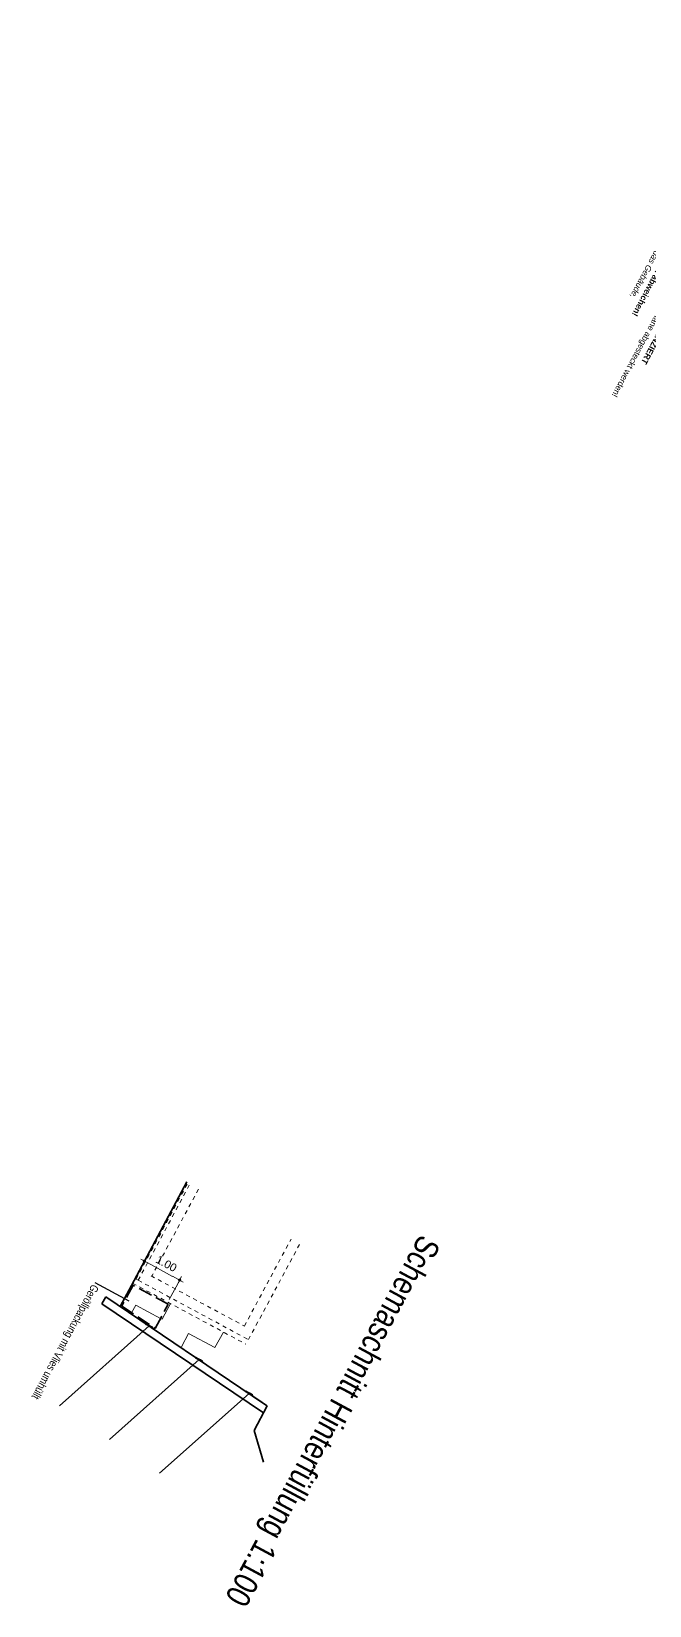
# Model space of a CAD drawing. Header units: metres. Extents: x 2711799 to 2711985, y 1236908 to 1237087.
# Drawn here: x 2711882.61 to 2711898.07, y 1237046.88 to 1237086.22 of the extents above; entities that cross this region are included whole.
import ezdxf

# ---------------------------------------------------------------- set-up
doc = ezdxf.new("R2010")
doc.units = ezdxf.units.M
doc.header["$PDMODE"] = 2
doc.header["$PDSIZE"] = -2
for name, pattern in [('ALL_S17', [0.0005, 0, -0.0005]), ('AUSGEZOGEN', [0]), ('STRICHPUNKT2_S5', [0.48, 0.35, -0.13])]:
    doc.linetypes.add(name, pattern=pattern)
for name, color, linetype, lineweight in [('XR$10$Beton Ansicht', 7, 'AUSGEZOGEN', 35), ('XR$10$Betonierfugen', 7, 'AUSGEZOGEN', 25), ('XR$10$STANDARD_1', 7, 'AUSGEZOGEN', 13), ('XR$10$Text Decke', 7, 'AUSGEZOGEN', 18), ('XR$10$Vermassung Decke', 7, 'AUSGEZOGEN', 18), ('XR$7$STANDARD_1', 7, 'AUSGEZOGEN', 13), ('XR$9$STANDARD_1', 7, 'AUSGEZOGEN', 13)]:
    doc.layers.add(name, color=color, linetype=linetype, lineweight=lineweight)
doc.styles.add('ARIAL', font='arial.ttf')
doc.dimstyles.new('DIMSTYLE_6', dxfattribs={"dimtxt": 0.2, "dimasz": 0.2, "dimexe": 0, "dimexo": 0, "dimgap": 0.1, "dimtad": 2, "dimrnd": 0.005, "dimzin": 4, "dimdsep": 46, "dimtxsty": 'ARIAL', "dimblk1": 'ALL_ML_KREIS', "dimblk2": 'ALL_ML_KREIS', "dimsah": 1, "dimcen": 0, "dimclrd": 7, "dimclre": 7, "dimclrt": 7, "dimadec": 0, "dimazin": 0, "dimtfac": 1, "dimtdec": 0, "dimtix": 1, "dimtmove": 2, "dimatfit": 3, "dimfxl": 0, "dimtzin": 0, "dimlwd": 0, "dimlwe": 18, "dimarcsym": 0})
pattern_1 = [(241.7357, (2711929.4372, 1237017.8482), (0.3054245, -1.015734), [0.75, -0.75]), (331.7357, (2711929.4372, 1237017.8482), (1.015734, 0.3054245), [0.75, -0.75])]

# ---------------------------------------------------------------- blocks, each defined once
blk = doc.blocks.new('ALL_ML_KREIS')
at = {"color": 0, "linetype": 'ByBlock', "lineweight": -2}
for p, q in [((-1, 0), (0.5, 0)), ((0, -0.5), (0, 0.5))]:
    blk.add_line(p, q, dxfattribs=at)
blk.add_circle((0, 0), 0.15, dxfattribs=at)
blk = doc.blocks.new('*D1502')
at = {"layer": 'DEFPOINTS', "color": 0, "transparency": 16777216}
for p in [(2711885.438, 1237055.491), (2711886.321, 1237055.017), (2711886.06, 1237054.532)]:
    blk.add_point(p, dxfattribs=at)
at = {"layer": 'XR$10$Vermassung Decke', "color": 7, "lineweight": 0, "transparency": 16777216}
blk.add_line((2711885.614, 1237055.396), (2711886.145, 1237055.111), dxfattribs=at)
at = {"layer": 'XR$10$Vermassung Decke', "color": 7, "lineweight": 18, "transparency": 16777216}
blk.add_line((2711886.06, 1237054.532), (2711886.321, 1237055.017), dxfattribs=at)
at = {"layer": 'XR$10$Vermassung Decke', "color": 7, "lineweight": 0, "transparency": 16777216, "xscale": 0.2, "yscale": 0.2, "zscale": 0.2}
for p, rotation in [((2711885.438, 1237055.491), 151.7356834027459), ((2711886.321, 1237055.017), 331.7356834027458)]:
    blk.add_blockref('ALL_ML_KREIS', p, dxfattribs=dict(at, rotation=rotation))
at = {"layer": 'XR$10$Vermassung Decke', "color": 7, "lineweight": 18, "transparency": 16777216, "insert": (2711885.987, 1237055.427), "char_height": 0.2, "width": 0.66667, "attachment_point": 5, "rotation": 331.7357, "style": 'ARIAL'}
blk.add_mtext('1.00', dxfattribs=at)

msp = doc.modelspace()

# ---------------------------------------------------------------- hatches: boundary and pattern name
at = {"layer": 'XR$9$STANDARD_1', "linetype": 'AUSGEZOGEN', "lineweight": 18, "transparency": 33554687}
h = msp.add_hatch(dxfattribs=at)
h.set_pattern_fill('MUSTER', scale=0.75, angle=-118.26432, style=0, pattern_type=2)
h.set_pattern_definition(pattern_1)
h.paths.add_polyline_path([(2711885.1539, 1237054.8872), (2711884.8745, 1237054.3675), (2711885.708, 1237053.8059), (2711886.0347, 1237054.4136)], flags=0)
h = msp.add_hatch(dxfattribs=at)
h.set_pattern_fill('MUSTER', scale=0.75, angle=-118.26432, style=0, pattern_type=2)
h.set_pattern_definition(pattern_1)
h.paths.add_polyline_path([(2711887.7228, 1237053.5529), (2711886.0543, 1237054.45), (2711885.708, 1237053.8059), (2711887.2753, 1237052.7206)], flags=0)

# ---------------------------------------------------------------- linework, layer by layer
at = {"layer": 'XR$10$Beton Ansicht', "transparency": 33554687}
for p, q in [((2711885.1128, 1237054.8858, 640.05), (2711886.5022, 1237057.47, 640.05)), ((2711886.5022, 1237057.47, 640.05), (2711885.1128, 1237054.8858, 640.05)), ((2711884.8282, 1237054.3564, 640.05), (2711885.1128, 1237054.8858, 640.05)), ((2711885.1128, 1237054.8858, 640.05), (2711884.8282, 1237054.3564, 640.05)), ((2711884.3751, 1237054.4218, 640.05), (2711884.4698, 1237054.5979, 640.05)), ((2711888.4198, 1237051.9362, 640.05), (2711884.4698, 1237054.5979, 640.05)), ((2711888.4172, 1237051.6979, 640.05), (2711884.3751, 1237054.4218, 640.05)), ((2711888.0123, 1237052.2108, 640.05), (2711888.3787, 1237051.9639, 640.05)), ((2711888.5119, 1237051.8741, 640.05), (2711888.1807, 1237051.258, 640.05)), ((2711888.1807, 1237051.258, 640.05), (2711888.5119, 1237051.8741, 640.05)), ((2711888.4198, 1237051.9362, 640.05), (2711888.5119, 1237051.8741, 640.05)), ((2711888.5119, 1237051.8741, 640.05), (2711888.4198, 1237051.9362, 640.05)), ((2711888.4185, 1237050.4669, 640.05), (2711888.1807, 1237051.258, 640.05)), ((2711888.1807, 1237051.258, 640.05), (2711888.4185, 1237050.4669, 640.05))]:
    msp.add_line(p, q, dxfattribs=at)
at = {"layer": 'XR$10$Beton Ansicht', "transparency": 33554687, "elevation": 0}
msp.add_lwpolyline([(2711885.1128, 1237054.8858), (2711885.1128, 1237054.8858)], close=True, dxfattribs=at)
msp.add_lwpolyline([(2711885.1128, 1237054.8858), (2711885.1128, 1237054.8858)], close=True, dxfattribs=at)
at = {"layer": 'XR$10$Betonierfugen', "transparency": 33554687}
msp.add_line((2711884.1967, 1237054.9589, 640.05), (2711885.0497, 1237054.5002, 640.05), dxfattribs=at)
at = {"layer": 'XR$10$STANDARD_1', "color": 1, "linetype": 'ALL_S17', "lineweight": 18, "transparency": 33554687}
for p, q in [((2711885.2301, 1237055.0407, 640.05), (2711886.5314, 1237057.461, 640.05)), ((2711885.283, 1237055.0123, 640.05), (2711886.5795, 1237057.4238, 640.05)), ((2711886.7903, 1237057.2878, 640.05), (2711885.6216, 1237055.1141, 640.05)), ((2711887.938, 1237053.8687, 640.05), (2711889.1067, 1237056.0424, 640.05)), ((2711888.0398, 1237053.5301, 640.05), (2711889.3269, 1237055.924, 640.05)), ((2711885.1422, 1237054.9404, 640.05), (2711887.9783, 1237053.4156, 640.05)), ((2711885.283, 1237055.0123, 640.05), (2711885.2037, 1237055.0549, 640.05)), ((2711885.283, 1237055.0123, 640.05), (2711888.0398, 1237053.5301, 640.05)), ((2711885.604, 1237055.1235, 640.05), (2711887.938, 1237053.8687, 640.05))]:
    msp.add_line(p, q, dxfattribs=at)
at = {"layer": 'XR$10$STANDARD_1', "color": 7, "linetype": 'AUSGEZOGEN', "lineweight": 35, "transparency": 33554687}
for p, q in [((2711885.5555, 1237053.872, 640.05), (2711883.3168, 1237051.8749, 640.05)), ((2711885.4694, 1237053.9182, 640.05), (2711885.4742, 1237053.9271, 640.05)), ((2711885.4694, 1237053.9182, 640.05), (2711885.4843, 1237053.9102, 640.05)), ((2711885.4891, 1237053.919, 640.05), (2711885.4742, 1237053.9271, 640.05)), ((2711885.4843, 1237053.9102, 640.05), (2711885.4891, 1237053.919, 640.05)), ((2711885.4843, 1237053.9102, 640.05), (2711885.5116, 1237053.8956, 640.05)), ((2711885.5163, 1237053.9044, 640.05), (2711885.4891, 1237053.919, 640.05)), ((2711885.5116, 1237053.8956, 640.05), (2711885.5163, 1237053.9044, 640.05)), ((2711885.5116, 1237053.8956, 640.05), (2711885.5464, 1237053.8769, 640.05)), ((2711885.5511, 1237053.8857, 640.05), (2711885.5163, 1237053.9044, 640.05)), ((2711885.5464, 1237053.8769, 640.05), (2711885.5511, 1237053.8857, 640.05)), ((2711885.5464, 1237053.8769, 640.05), (2711885.5828, 1237053.8573, 640.05)), ((2711885.5875, 1237053.8661, 640.05), (2711885.5511, 1237053.8857, 640.05)), ((2711885.5828, 1237053.8573, 640.05), (2711885.5875, 1237053.8661, 640.05)), ((2711885.5828, 1237053.8573, 640.05), (2711885.6145, 1237053.8402, 640.05)), ((2711885.6193, 1237053.849, 640.05), (2711885.5875, 1237053.8661, 640.05)), ((2711885.6145, 1237053.8402, 640.05), (2711885.6193, 1237053.849, 640.05)), ((2711885.6145, 1237053.8402, 640.05), (2711885.6361, 1237053.8287, 640.05)), ((2711885.6408, 1237053.8375, 640.05), (2711885.6193, 1237053.849, 640.05)), ((2711885.6361, 1237053.8287, 640.05), (2711885.6408, 1237053.8375, 640.05)), ((2711885.6361, 1237053.8287, 640.05), (2711885.6437, 1237053.8246, 640.05)), ((2711885.6484, 1237053.8334, 640.05), (2711885.6408, 1237053.8375, 640.05)), ((2711885.6484, 1237053.8334, 640.05), (2711885.6437, 1237053.8246, 640.05)), ((2711886.8056, 1237053.0295, 640.05), (2711884.567, 1237051.0325, 640.05)), ((2711886.7196, 1237053.0758, 640.05), (2711886.7243, 1237053.0846, 640.05)), ((2711886.7196, 1237053.0758, 640.05), (2711886.7345, 1237053.0678, 640.05)), ((2711886.7392, 1237053.0766, 640.05), (2711886.7243, 1237053.0846, 640.05)), ((2711886.7345, 1237053.0678, 640.05), (2711886.7392, 1237053.0766, 640.05)), ((2711886.7345, 1237053.0678, 640.05), (2711886.7617, 1237053.0532, 640.05)), ((2711886.7664, 1237053.062, 640.05), (2711886.7392, 1237053.0766, 640.05)), ((2711886.7617, 1237053.0532, 640.05), (2711886.7664, 1237053.062, 640.05)), ((2711886.7617, 1237053.0532, 640.05), (2711886.7965, 1237053.0345, 640.05)), ((2711886.8013, 1237053.0433, 640.05), (2711886.7664, 1237053.062, 640.05)), ((2711886.7965, 1237053.0345, 640.05), (2711886.8013, 1237053.0433, 640.05)), ((2711886.7965, 1237053.0345, 640.05), (2711886.8329, 1237053.0149, 640.05)), ((2711886.8377, 1237053.0237, 640.05), (2711886.8013, 1237053.0433, 640.05)), ((2711886.8329, 1237053.0149, 640.05), (2711886.8377, 1237053.0237, 640.05)), ((2711886.8329, 1237053.0149, 640.05), (2711886.8647, 1237052.9978, 640.05)), ((2711886.8694, 1237053.0066, 640.05), (2711886.8377, 1237053.0237, 640.05)), ((2711886.8647, 1237052.9978, 640.05), (2711886.8694, 1237053.0066, 640.05)), ((2711886.8647, 1237052.9978, 640.05), (2711886.8862, 1237052.9862, 640.05)), ((2711886.8909, 1237052.9951, 640.05), (2711886.8694, 1237053.0066, 640.05)), ((2711886.8862, 1237052.9862, 640.05), (2711886.8909, 1237052.9951, 640.05)), ((2711886.8862, 1237052.9862, 640.05), (2711886.8938, 1237052.9821, 640.05)), ((2711886.8985, 1237052.991, 640.05), (2711886.8909, 1237052.9951, 640.05)), ((2711886.8985, 1237052.991, 640.05), (2711886.8938, 1237052.9821, 640.05)), ((2711888.0558, 1237052.1871, 640.05), (2711885.8171, 1237050.19, 640.05)), ((2711887.9697, 1237052.2334, 640.05), (2711887.9744, 1237052.2422, 640.05)), ((2711887.9697, 1237052.2334, 640.05), (2711887.9846, 1237052.2254, 640.05)), ((2711887.9893, 1237052.2342, 640.05), (2711887.9744, 1237052.2422, 640.05)), ((2711887.9846, 1237052.2254, 640.05), (2711887.9893, 1237052.2342, 640.05)), ((2711887.9846, 1237052.2254, 640.05), (2711888.0118, 1237052.2108, 640.05)), ((2711888.0165, 1237052.2196, 640.05), (2711887.9893, 1237052.2342, 640.05)), ((2711888.0118, 1237052.2108, 640.05), (2711888.0165, 1237052.2196, 640.05)), ((2711888.0118, 1237052.2108, 640.05), (2711888.0466, 1237052.192, 640.05)), ((2711888.0514, 1237052.2008, 640.05), (2711888.0165, 1237052.2196, 640.05)), ((2711888.0466, 1237052.192, 640.05), (2711888.0514, 1237052.2008, 640.05)), ((2711888.0466, 1237052.192, 640.05), (2711888.0831, 1237052.1724, 640.05)), ((2711888.0878, 1237052.1813, 640.05), (2711888.0514, 1237052.2008, 640.05)), ((2711888.0831, 1237052.1724, 640.05), (2711888.0878, 1237052.1813, 640.05)), ((2711888.0831, 1237052.1724, 640.05), (2711888.1148, 1237052.1554, 640.05)), ((2711888.1195, 1237052.1642, 640.05), (2711888.0878, 1237052.1813, 640.05)), ((2711888.1148, 1237052.1554, 640.05), (2711888.1195, 1237052.1642, 640.05)), ((2711888.1148, 1237052.1554, 640.05), (2711888.1363, 1237052.1438, 640.05)), ((2711888.141, 1237052.1526, 640.05), (2711888.1195, 1237052.1642, 640.05)), ((2711888.1363, 1237052.1438, 640.05), (2711888.141, 1237052.1526, 640.05)), ((2711888.1363, 1237052.1438, 640.05), (2711888.1439, 1237052.1397, 640.05)), ((2711888.1487, 1237052.1485, 640.05), (2711888.141, 1237052.1526, 640.05)), ((2711888.1487, 1237052.1485, 640.05), (2711888.1439, 1237052.1397, 640.05))]:
    msp.add_line(p, q, dxfattribs=at)
at = {"layer": 'XR$10$STANDARD_1', "color": 1, "linetype": 'ALL_S17', "lineweight": 18, "transparency": 33554687, "elevation": 0}
msp.add_lwpolyline([(2711888.0398, 1237053.5301), (2711888.0398, 1237053.5301)], close=True, dxfattribs=at)
msp.add_lwpolyline([(2711888.0398, 1237053.5301), (2711888.0398, 1237053.5301)], close=True, dxfattribs=at)
at = {"layer": 'XR$9$STANDARD_1', "color": 7, "linetype": 'STRICHPUNKT2_S5', "lineweight": 35, "transparency": 33554687}
for p, q in [((2711885.1539, 1237054.8872, 640.05), (2711884.8745, 1237054.3675, 640.05)), ((2711886.0347, 1237054.4136, 640.05), (2711885.1539, 1237054.8872, 640.05)), ((2711884.8745, 1237054.3675, 640.05), (2711885.708, 1237053.8059, 640.05)), ((2711885.708, 1237053.8059, 640.05), (2711886.0347, 1237054.4136, 640.05))]:
    msp.add_line(p, q, dxfattribs=at)

# ---------------------------------------------------------------- texts
at = {"layer": 'XR$10$Text Decke', "color": 7, "lineweight": 25, "transparency": 33554687, "attachment_point": 7, "rotation": 241.73568, "style": 'ARIAL'}
for s, insert, char_height, width in [('\\W0.81;Schemaschnitt Hinterfüllung 1:100', (2711892.1765, 1237056.2732, 640.05), 0.6, 10.705514), ('\\W0.82;Geröllpackung mit Vlies umhüllt', (2711884.0781, 1237054.9579, 640.05), 0.2, 3.28915)]:
    msp.add_mtext(s, dxfattribs=dict(at, insert=insert, char_height=char_height, width=width))
at = {"layer": 'XR$7$STANDARD_1', "color": 7, "linetype": 'AUSGEZOGEN', "lineweight": 25, "transparency": 33554687, "insert": (2711902.3648, 1237085.4852, 640.05), "char_height": 0.15, "width": 10.014929, "attachment_point": 1, "rotation": 241.73568, "line_spacing_factor": 1.024096, "style": 'ARIAL'}
msp.add_mtext('\\A1;{\\L\\fArial|i0|b0;\\H0.150000;\\W1.000000;\\C7; Kataster:\\l}\\P{\\fArial|i0|b0;\\H0.150000;\\W1.000000;\\C7; Die Pläne respektive die sich darauf befindlichen Gebäude sind \\fArial|i0|b1;NICHT GEOREFERENZIERT\\fArial|i0|b0; }\\P{\\fArial|i0|b0;\\H0.150000;\\W1.000000;\\C7; und müssen zwingend vom Geometer auf Basis der Architekten(-Ausführungs)-Pläne abgesteckt werden! }\\P{\\fArial|i0|b1;\\H0.150000;\\W1.000000;\\C7; Allfällig eingezeichnete Grenzen sind rein informativ }\\P{\\fArial|i0|b1;\\H0.150000;\\W1.000000;\\C7; und können aus diversen Gründen von den realen Gegebenheiten abweichen!}\\P{\\fArial|i1|b0;\\H0.150000;\\W1.000000;\\C7; Auch das Einmessen/Georeferenzieren der Baugrube muss über das Gebäude, }\\P{\\fArial|i1|b0;\\H0.150000;\\W1.000000;\\C7; auf Basis der Architektenpläne erfolgen.}\\P', dxfattribs=at)

# ---------------------------------------------------------------- dimensions: what is measured, and where the dimension line sits
at = {"layer": 'XR$10$Vermassung Decke', "color": 7, "lineweight": 18, "transparency": 33554687}
dim = msp.add_linear_dim(base=(2711886.3207, 1237055.0166, 640.05), p1=(2711885.4382, 1237055.4911, 640.05), p2=(2711886.0603, 1237054.5323, 640.05), angle=331.73568, dimstyle='DIMSTYLE_6', override={"dimpost": '<>', "dimclrd": 7, "dimclre": 7, "dimclrt": 7, "dimlwd": 0, "dimlwe": 18}, dxfattribs=at)
dim.commit()
dim.dimension.update_dxf_attribs({"geometry": '*D1502', "text_midpoint": (2711885.9866, 1237055.4272, 640.05), "dimtype": 160})

doc.saveas('drawing.dxf')
